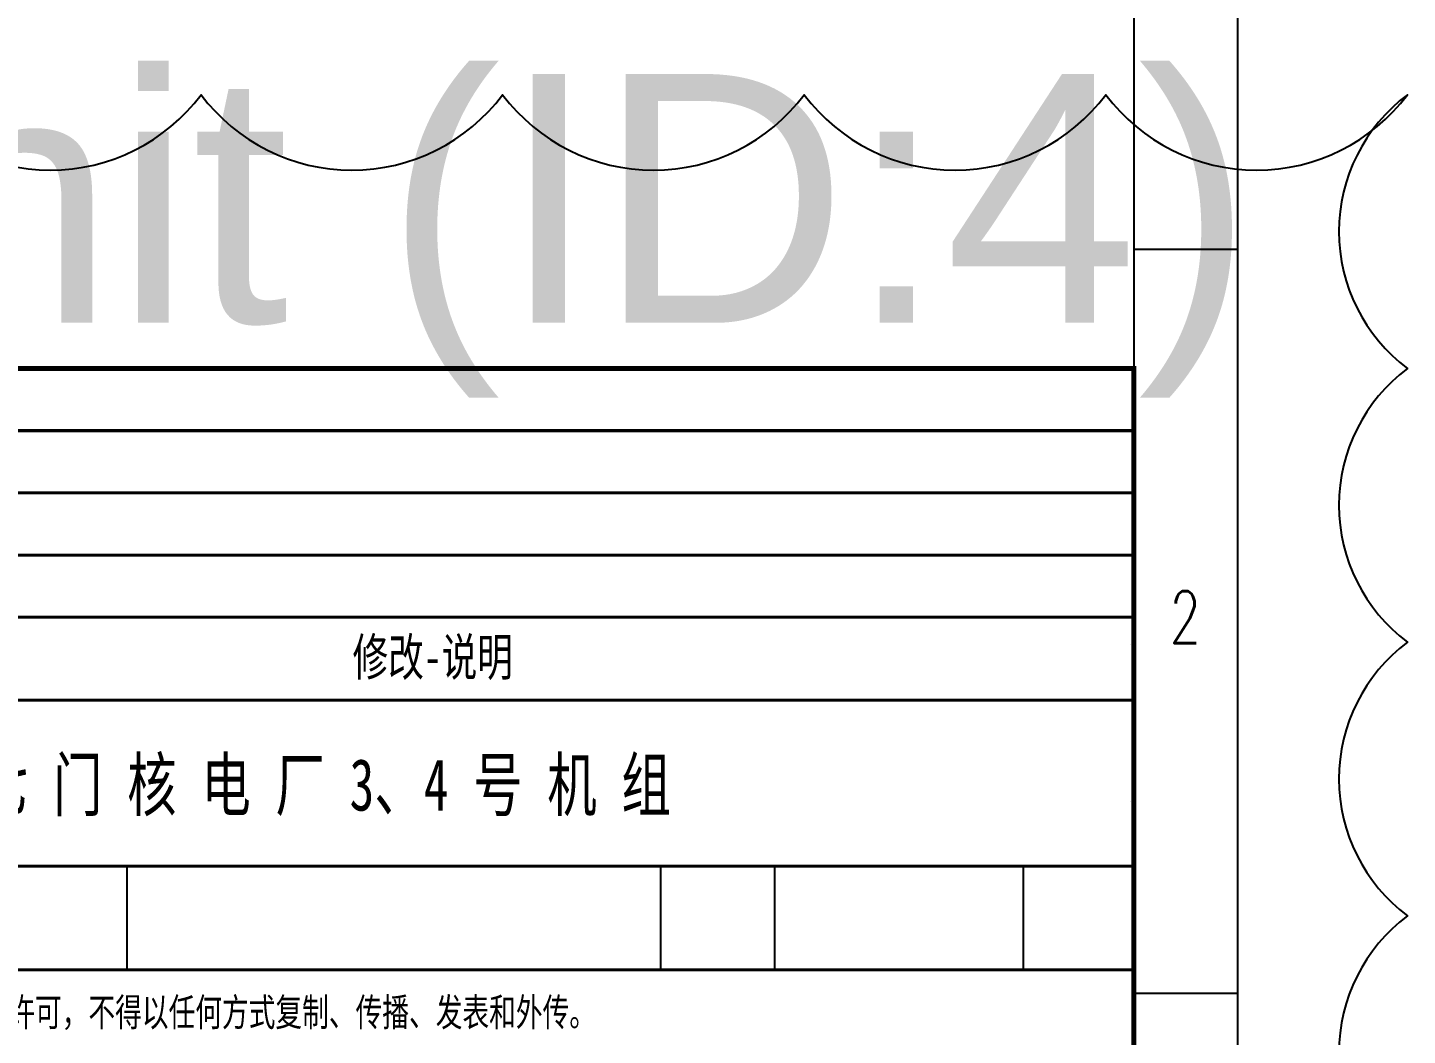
# Model space of a CAD drawing. Header units: inches. Extents: x 15 to 3191, y -520 to 602.
# Drawn here: x 739.2 to 872.3, y 85.4 to 182.6 of the extents above; entities that cross this region are included whole.
import ezdxf
from ezdxf.enums import TextEntityAlignment as Align

# ---------------------------------------------------------------- set-up
doc = ezdxf.new("R2010")
doc.units = ezdxf.units.IN
for name, color, linetype in [('1', 7, 'Continuous'), ('FEATURE_ANNOTATIONS', 1, 'Continuous'), ('LEGEND_BBOX', 1, 'Continuous'), ('图框', 4, 'Continuous')]:
    doc.layers.add(name, color=color, linetype=linetype)
doc.styles.add('HZ', font='txt_____.ttf', dxfattribs={"width": 0.7, "bigfont": 'HZTXT'})
doc.styles.get("Standard").update_dxf_attribs({"font": 'arial.ttf'})
doc.styles.add('宋体', font='SimSun.ttf', dxfattribs={"width": 0.7})

# ---------------------------------------------------------------- blocks, each defined once
blk = doc.blocks.new('tk1')
at = {"layer": '图框'}
for p, q in [((10, 584), (10, -10)), ((0, 287), (0, 0)), ((0, 287), (0, 0)), ((0, 287), (0, 0)), ((0, 287), (0, 0)), ((0, 143.5), (10, 143.5)), ((0, 71.75), (10, 71.75))]:
    blk.add_line(p, q, dxfattribs=at)
at = {"layer": '图框', "color": 1}
blk.add_line((0, 574), (0, 0), dxfattribs=at)
at = {"layer": '图框', "style": 'HZ', "width": 0.7}
blk.add_text('2', height=5, dxfattribs=at).set_placement((4.96, 105.51), align=Align.CENTER)

msp = doc.modelspace()

# ---------------------------------------------------------------- linework, layer by layer
at = {"layer": '1'}
for p, q in [((845.6, 123.04), (845.6, 123.04)), ((845.6, 123.04), (845.6, 123.04)), ((845.6, 123.04), (845.6, 123.04)), ((845.6, 123.04), (845.6, 123.04)), ((748.8, 91.68), (748.8, 101.68)), ((800.3, 91.68), (800.3, 101.68)), ((811.3, 91.68), (811.3, 101.68)), ((835.3, 91.68), (835.3, 101.68)), ((845.93, 91.68), (665.93, 91.68))]:
    msp.add_line(p, q, dxfattribs=at)
at = {"layer": '1', "color": 7}
msp.add_line((845.63, 107.92), (845.63, 107.92), dxfattribs=at)
msp.add_line((845.63, 107.92), (845.63, 107.92), dxfattribs=at)
msp.add_line((845.63, 107.92), (845.63, 107.92), dxfattribs=at)
msp.add_line((845.63, 107.92), (845.63, 107.92), dxfattribs=at)
for points, const_width in [([(845.93, 91.68), (845.93, 149.68), (665.93, 149.68), (665.93, 91.68)], 0.5), ([(665.93, 143.68), (845.93, 143.68)], 0.3), ([(665.93, 137.68), (845.93, 137.68)], 0.3), ([(665.93, 131.68), (845.93, 131.68)], 0.3), ([(665.93, 125.68), (845.93, 125.68)], 0.3), ([(665.93, 117.68), (845.93, 117.68)], 0.3), ([(665.93, 101.68), (845.93, 101.68)], 0.3), ([(665.93, 17.68), (845.93, 17.68), (845.93, 91.68)], 0.5), ([(665.93, 91.68), (845.93, 91.68)], 0.3), ([(665.93, 91.68), (845.93, 91.68)], 0.3)]:
    msp.add_lwpolyline(points, dxfattribs=dict(at, const_width=const_width))
at = {"layer": 'FEATURE_ANNOTATIONS', "color": 1}
msp.add_lwpolyline([(726.83, 176.08, 0.5), (755.93, 176.08, 0.5), (785.03, 176.08, 0.5), (814.13, 176.08, 0.5), (843.23, 176.08, 0.5), (872.33, 176.08, 0.5), (872.33, 149.68, 0.5), (872.33, 123.28, 0.5), (872.33, 96.88, 0.5), (872.33, 70.48, 0.5), (872.33, 44.08, 0.5), (872.33, 17.68, 0.5), (872.33, -8.72, 0.5), (843.23, -8.72, 0.5), (814.13, -8.72, 0.5), (785.03, -8.72, 0.5), (755.93, -8.72, 0.5), (726.83, -8.72, 0.5)], format="xyb", dxfattribs=at)
at = {"layer": 'LEGEND_BBOX', "color": 1}
msp.add_lwpolyline([(665.93, 17.68), (845.93, 17.68), (845.93, 149.68), (665.93, 149.68)], close=True, dxfattribs=at)

# ---------------------------------------------------------------- block references
at = {"linetype": 'Continuous'}
msp.add_blockref('tk1', (845.93, 17.68), dxfattribs=at)

# ---------------------------------------------------------------- texts
at = {"linetype": 'Continuous', "insert": (757.14, 109.26), "char_height": 5, "attachment_point": 5, "style": '宋体'}
msp.add_mtext_dynamic_manual_height_columns('浙 江 金 七 门 核 电 厂 3、4 号 机 组', width=163.6991, gutter_width=1, heights=[0], dxfattribs=at)
at = {"layer": '1', "color": 7, "style": '宋体', "width": 0.7}
msp.add_text('修改-说明', height=3.6, dxfattribs=at).set_placement((770.55, 120.05))
at = {"layer": '1', "color": 7, "ltscale": 0.8, "style": '宋体', "width": 0.7}
msp.add_text('本文件产权属中国核电工程有限公司（CNPE）所有，未经书面许可，不得以任何方式复制、传播、发表和外传。', height=2.7, dxfattribs=at).set_placement((667.73, 86.24))
at = {"layer": 'FEATURE_ANNOTATIONS', "color": 1, "insert": (639.53, 178.08), "char_height": 24, "attachment_point": 1}
msp.add_mtext('SplitUnit (ID:4)', dxfattribs=at)

doc.saveas('drawing.dxf')
